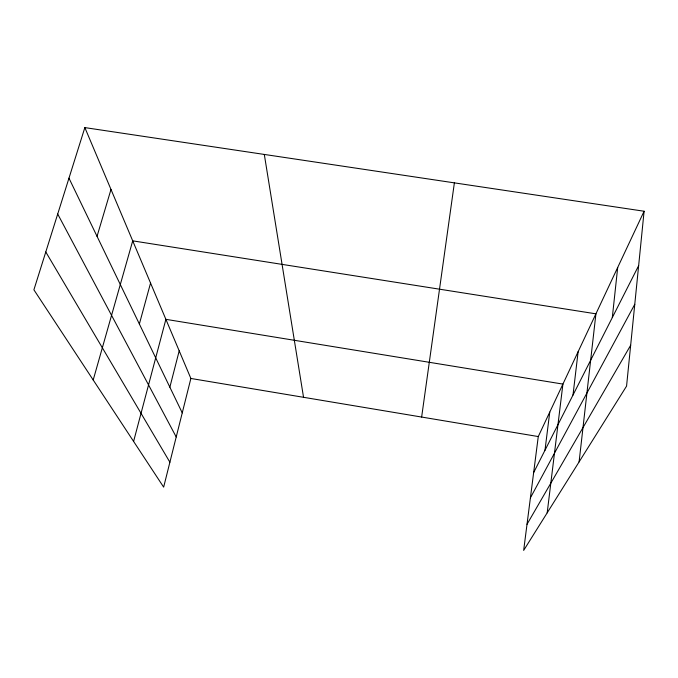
<?xml version="1.0" encoding="UTF-8"?>
<svg xmlns="http://www.w3.org/2000/svg" width="678" height="678" viewBox="0 0 678 678"><rect width="100%" height="100%" fill="white"/><g stroke="black" fill="none" stroke-linecap="round" stroke-linejoin="round"><path stroke-width="1.02" d="M644.1 211.239L626.565 386.113L523.662 550.4L538.273 436.556L644.1 211.239L84.852 127.6L33.9 289.811L163.652 487.126L190.874 378.46L84.852 127.6M612.302 317.584L617.7 267.446M579.097 461.904L595.92 313.829L132.71 240.843L93.2 379.994M573.003 395.037L578.131 351.704M547.188 512.856L562.918 384.095L165.89 319.338L133.6 441.42M544.976 450.277L549.765 412.097M421.64 417.055L454.379 182.865M169.856 387.197L179.204 350.848M139.363 324.016L150.558 283.065M97.039 236.351L110.989 189.442M533.654 472.591L638.642 265.674M530.416 497.83L634.769 304.303M527.018 524.28L630.667 345.238M190.874 378.46L538.273 436.556M45.79 251.97L169.89 462.21M57.706 214.028L176.212 436.971M68.97 178.178L182.255 412.877M264.31 154.44L303.541 397.3"/></g></svg>
